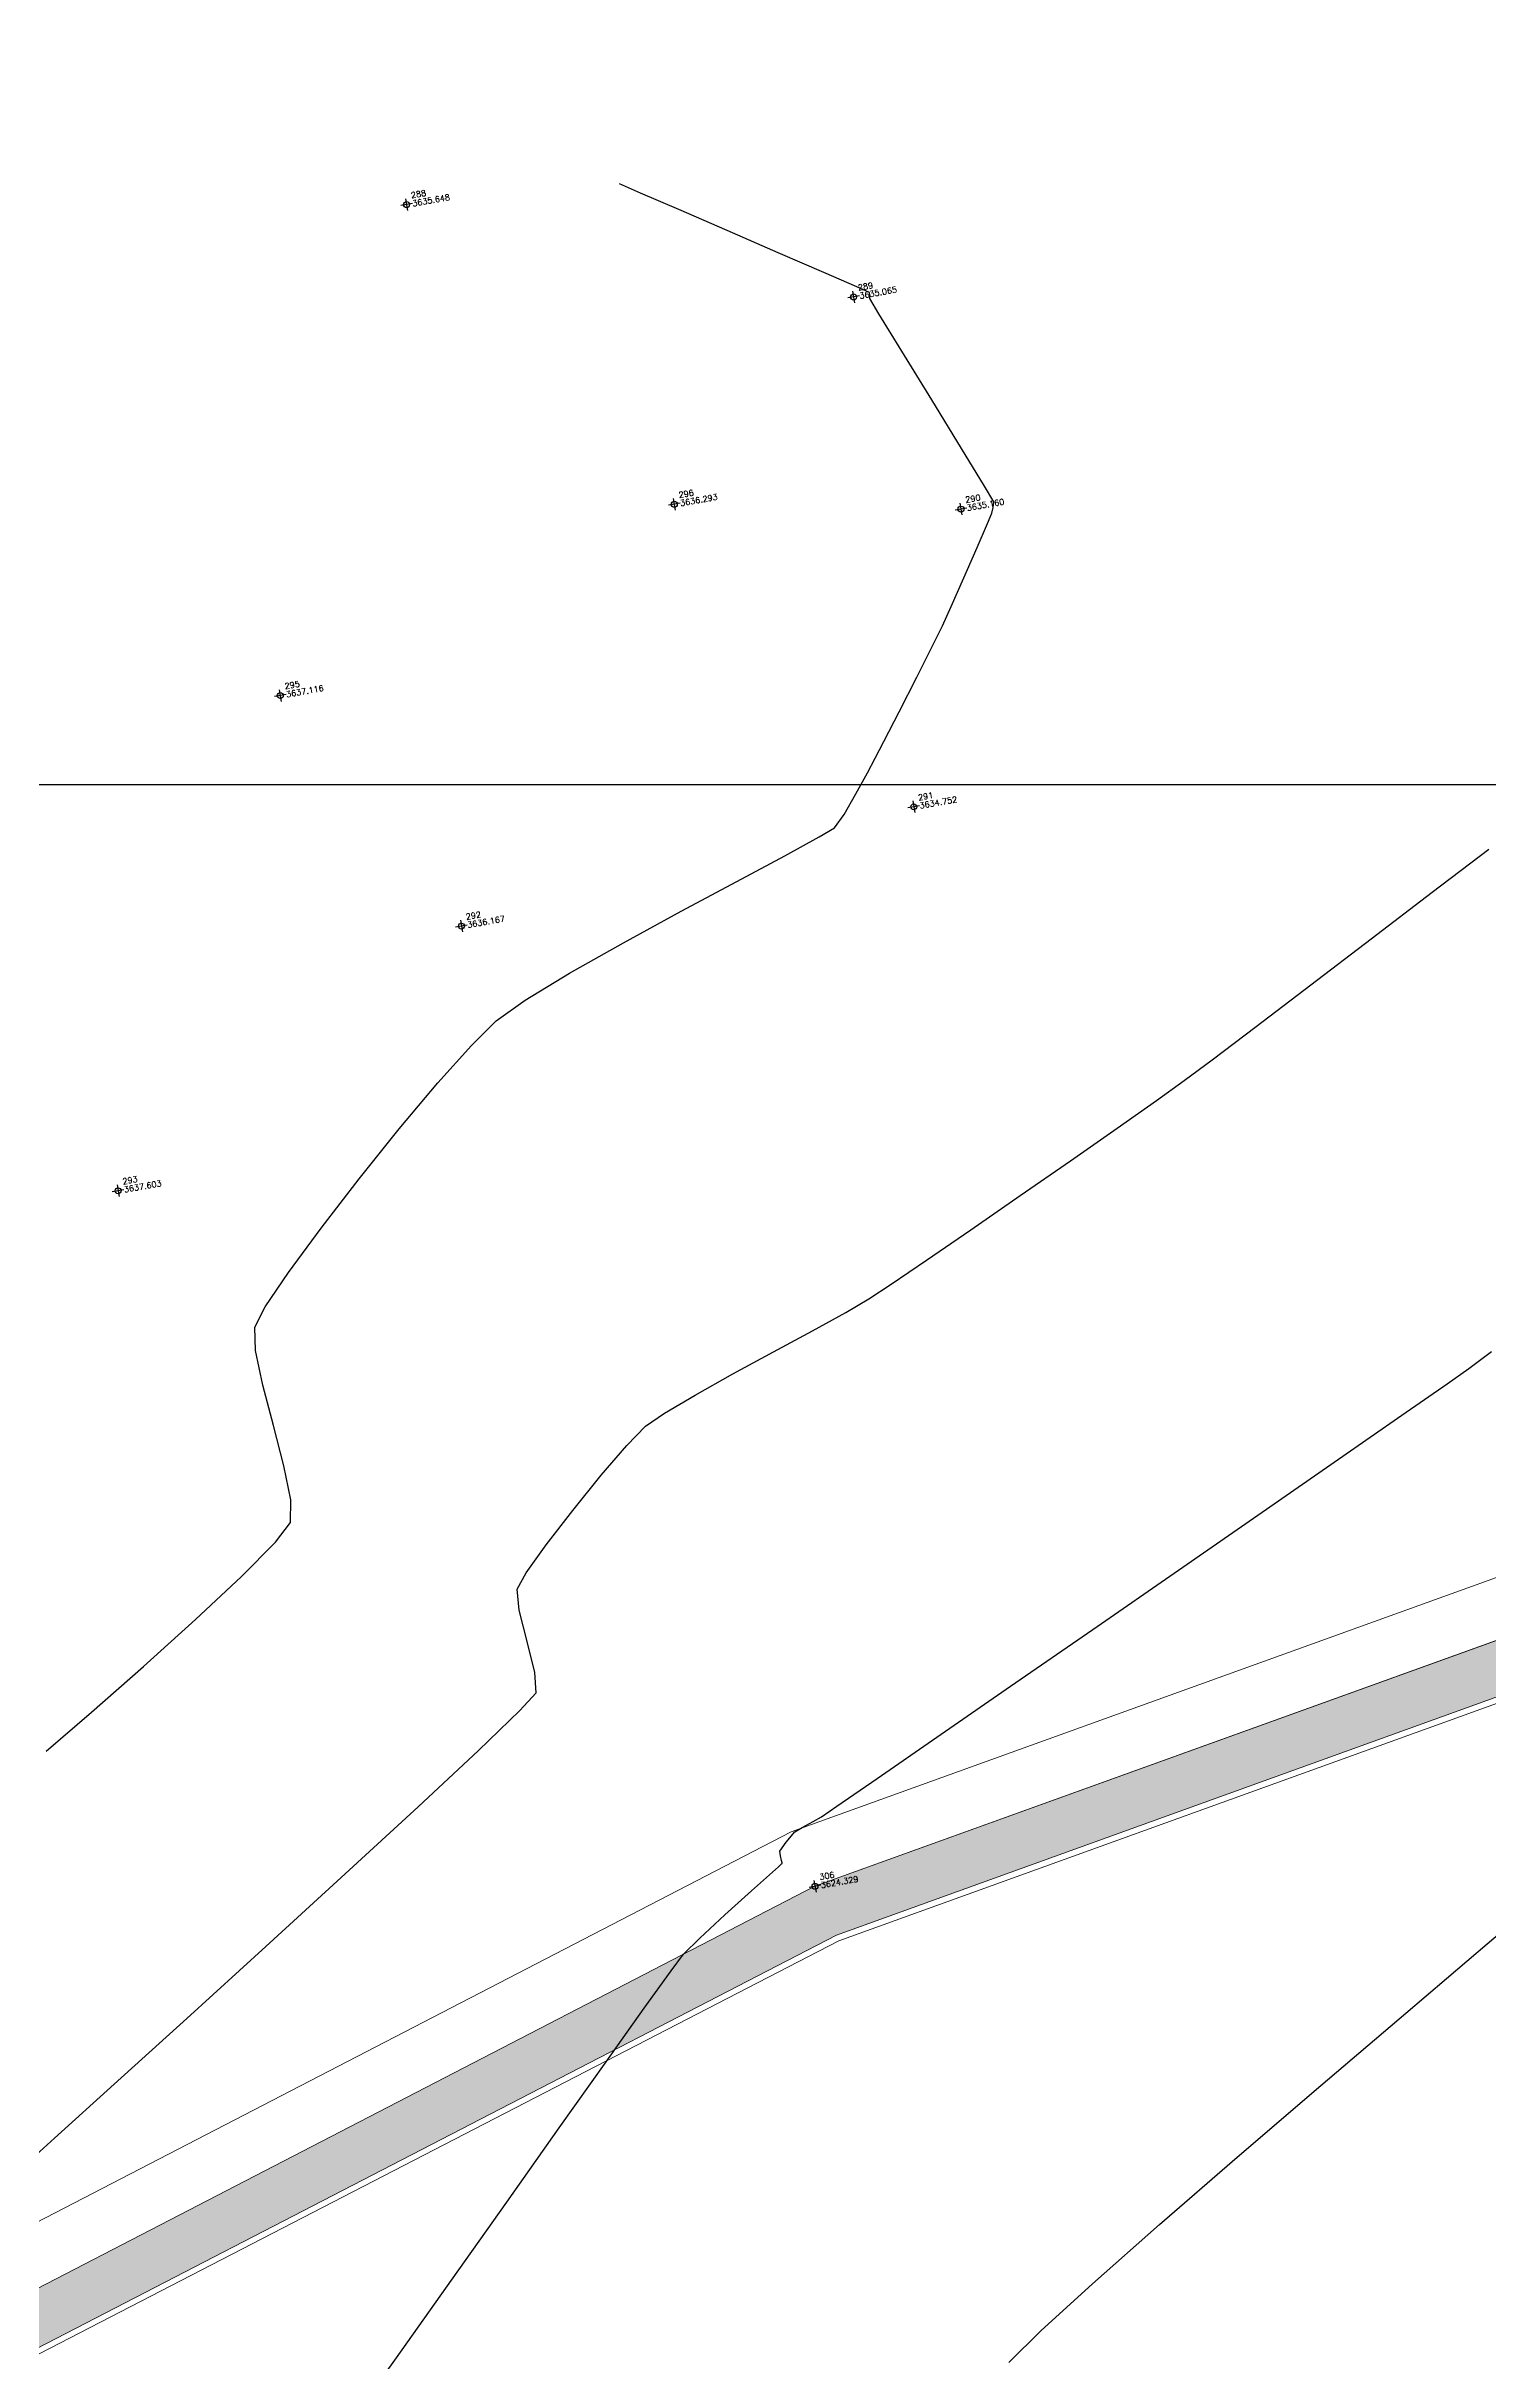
# Model space of a CAD drawing. Header units: millimetres. Extents: x 736950 to 738835, y 8500595 to 8502131.
# Drawn here: x 737823.73 to 737848.1, y 8501273.35 to 8501312.47 of the extents above; entities that cross this region are included whole.
import ezdxf

# ---------------------------------------------------------------- set-up
doc = ezdxf.new("R2010")
doc.units = ezdxf.units.MM
for name, color, linetype, lineweight in [('camino', 22, 'Continuous', 5), ('CAMINO ACTUAL', 1, 'Continuous', 13), ('CONT-MJR', 80, 'Continuous', 30), ('pista', 251, 'Continuous', 5)]:
    doc.layers.add(name, color=color, linetype=linetype, lineweight=lineweight)
doc.layers.add('Cuadricula Coordenadas', color=5, linetype='Continuous')
doc.styles.add('5mm', font='arial.ttf', dxfattribs={"height": 3})

msp = doc.modelspace()

# ---------------------------------------------------------------- hatches: boundary and pattern name
at = {"layer": 'pista'}
h = msp.add_hatch(dxfattribs=at)
h.set_pattern_fill('HONEY', color=256, scale=3, angle=9.94991650582834, style=0)
h.set_pattern_definition([(9.94991650582834, (1479841.21072825, -18.49207214638591), (0.4979252195647159, 0.4170677100899267), [0.375, -0.75]), (129.9499165058283, (1479841.21072825, -18.49207214638591), (-0.6101538418184378, 0.222682034283025), [0.3749999999999999, -0.7499999999999998]), (69.94991650582834, (1479841.21072825, -18.49207214638591), (-0.112228622253722, 0.6397497443729518), [-0.75, 0.375])])
h.paths.add_polyline_path([(737744.7999806425, 8501250.923935566), (737743.4751223363, 8501250.754223157), (737756.465848178, 8501242.026572531), (737763.5739612179, 8501242.006896213), (737770.002546867, 8501243.455222024), (737769.8468594846, 8501244.342704736), (737763.4750639071, 8501242.907173423), (737756.7405500773, 8501242.925815564)])
h.paths.add_polyline_path([(737794.2809870465, 8501256.017245878), (737809.7820272583, 8501263.709828075), (737823.391616501, 8501273.483615467), (737837.0791595323, 8501280.557800073), (737851.5530432165, 8501285.77819753), (737870.8510758049, 8501293.050216693, -0.9976846880626209), (737871.0089264096, 8501292.63424804), (737865.2748787645, 8501289.581801567, 0.7845063948290762), (737866.1540430214, 8501286.121818589), (737883.2588851704, 8501291.348365877), (737897.4188924351, 8501296.516943583), (737903.2981396064, 8501301.44146652, -0.5512150924587264), (737904.1219025984, 8501301.177325813), (737906.855912117, 8501297.98174819, 0.5618964424650519), (737910.2738656431, 8501298.536066804), (737914.22079628, 8501308.558674501), (737925.6412323939, 8501300.72656757, 0.340189525830376), (737928.7023693406, 8501300.894137181), (737936.9171069289, 8501306.117412793, -0.358727273887905), (737938.1716059428, 8501305.962964654), (737943.1732157968, 8501301.051021611, 0.3417074120720416), (737946.0555081918, 8501300.709858142), (737955.8779356404, 8501307.072689936), (737971.8320576148, 8501314.464803053), (737988.5677626224, 8501323.411181662), (738023.1375471824, 8501336.282937778), (738044.4246208373, 8501357.728329657), (738061.4456776979, 8501362.208386911), (738078.9085143938, 8501363.070318012), (738112.0997810266, 8501372.051506756), (738118.6561313582, 8501373.365123207), (738128.3493353954, 8501376.976906104), (738155.2251721952, 8501366.826195797), (738176.6167526407, 8501363.543890122), (738193.8053773039, 8501353.328603027), (738204.7313956148, 8501340.877429372), (738207.705198212, 8501335.751671141), (738214.35685511, 8501331.742925933), (738229.9282901662, 8501313.374534177), (738233.5603594936, 8501308.186787868), (738234.53883727, 8501308.358438132), (738230.6417003467, 8501313.924784988), (738214.9478837823, 8501332.43754055), (738208.3676942562, 8501336.403214611), (738205.4657963786, 8501341.405035153), (738194.387784551, 8501354.029418997), (738176.9261677533, 8501364.406946706), (738155.4549153853, 8501367.70147717), (738128.3514754312, 8501377.93815071), (738118.4090486554, 8501374.233504975), (738111.8936108743, 8501372.928085677), (738078.7671659255, 8501363.964436961), (738061.3074614278, 8501363.102660457), (738043.958527311, 8501358.536303693), (738022.6381405202, 8501337.057350922), (737988.196920163, 8501324.233464561), (737971.4304040315, 8501315.270615296), (737955.4419368334, 8501307.862588815), (737945.5806043665, 8501301.47455489, -0.3391433520832071), (737943.8038299843, 8501301.693147572), (737938.8116631231, 8501306.59581691, 0.3560082385246841), (737936.4342009705, 8501306.876887502), (737928.158540546, 8501301.61487459, -0.3502196171718997), (737926.1502499409, 8501301.468794718), (737914.5128481541, 8501309.44969617, 0.4302069892023044), (737913.4330382891, 8501309.014522241), (737909.4507249827, 8501298.90206584, -0.5704007069138802), (737907.5397775185, 8501298.566836312), (737904.9064502402, 8501301.644734057, 0.4931454261128044), (737902.7202336333, 8501302.131411942), (737896.9620044216, 8501297.308254998), (737882.9728831241, 8501292.20205278), (737866.0373022418, 8501287.027224885, -0.7384715771871906), (737865.6977918843, 8501288.787355538), (737871.5108758068, 8501291.881875956, 0.9119586051647783), (737870.5337161538, 8501293.892406015), (737851.2416702455, 8501286.62264278), (737836.7183275839, 8501281.384406622), (737822.9200107896, 8501274.252970394), (737809.3164408724, 8501264.483505804), (737793.8201376351, 8501256.79327439), (737778.9884914039, 8501246.402265295), (737769.846859484, 8501244.34270474), (737770.0025468671, 8501243.455222024), (737779.3594973255, 8501245.563292695)])
h.paths.add_polyline_path([(738260.5182952256, 8501271.251537092), (738234.538837269, 8501308.358438132), (738233.56035949, 8501308.186787868), (738259.6897886079, 8501270.86568047), (738269.3749442189, 8501234.589470252), (738274.5057655985, 8501215.583008338), (738279.7983711922, 8501189.602392923), (738280.7089290785, 8501189.641305126), (738275.382018582, 8501215.790318219), (738270.2441657205, 8501234.822827347)])

# ---------------------------------------------------------------- linework, layer by layer
at = {"linetype": 'Continuous', "extrusion": (-0.172787269436437, 0.9849591664230046, 0)}
for points, elevation in [([(-2195650.447162654, 0), (-2195650.247162654, 0)], 8245955.414062786), ([(-2195657.619162655, 0), (-2195657.419162654, 0)], 8245952.572062784), ([(-2195654.029162655, 0), (-2195653.829162655, 0)], 8245949.645062787), ([(-2195658.787162654, 0), (-2195658.587162655, 0)], 8245948.728062788), ([(-2195646.912162656, 0), (-2195646.712162655, 0)], 8245947.613062789), ([(-2195657.132162654, 0), (-2195656.932162655, 0)], 8245943.911062786), ([(-2195649.255162655, 0), (-2195649.055162654, 0)], 8245943.247062788), ([(-2195642.767162655, 0), (-2195642.567162655, 0)], 8245939.845062788), ([(-2195652.336162655, 0), (-2195652.136162654, 0)], 8245926.234062787)]:
    msp.add_lwpolyline(points, dxfattribs=dict(at, elevation=elevation))
at = {"linetype": 'Continuous', "extrusion": (0.9849591664230046, 0.172787269436437, 0)}
for points, elevation in [([(8245955.514062787, 0), (8245955.314062787, 0)], 2195650.347162655), ([(8245952.672062787, 0), (8245952.472062788, 0)], 2195657.519162655), ([(8245949.745062787, 0), (8245949.545062789, 0)], 2195653.929162655), ([(8245948.828062788, 0), (8245948.628062788, 0)], 2195658.687162655), ([(8245947.713062788, 0), (8245947.513062788, 0)], 2195646.812162654), ([(8245944.011062786, 0), (8245943.811062787, 0)], 2195657.032162655), ([(8245943.347062787, 0), (8245943.147062788, 0)], 2195649.155162655), ([(8245939.945062787, 0), (8245939.745062787, 0)], 2195642.667162655), ([(8245926.334062786, 0), (8245926.134062788, 0)], 2195652.236162655)]:
    msp.add_lwpolyline(points, dxfattribs=dict(at, elevation=elevation))
at = {"linetype": 'Continuous'}
for centre in [(737829.8158071957, 8501309.799119944), (737837.3709957572, 8501308.23909629), (737834.3407406872, 8501304.735814514), (737839.1856223269, 8501304.654728787), (737827.6818900311, 8501301.50465049), (737838.3878311837, 8501299.62421755), (737830.7440385766, 8501297.609159343), (737824.9414457956, 8501293.137284454), (737836.7183275832, 8501281.38440662)]:
    msp.add_circle(centre, 0.05, dxfattribs=at)
at = {"layer": 'camino'}
for p, q in [((737836.3174031858, 8501282.302858334), (737850.8957002355, 8501287.56091528)), ((737836.7183275832, 8501281.38440662), (737851.2416702405, 8501286.62264278)), ((737837.1192519807, 8501280.465954907), (737851.5876402454, 8501285.68437028)), ((737822.3960044481, 8501275.1078092), (737836.3174031858, 8501282.302858334)), ((737822.9200107896, 8501274.252970394), (737836.7183275832, 8501281.38440662)), ((737823.4440171311, 8501273.398131585), (737837.1192519807, 8501280.465954907))]:
    msp.add_line(p, q, dxfattribs=at)
at = {"layer": 'CAMINO ACTUAL'}
for points in [[(737744.7999806433, 8501250.923935566), (737756.7405500774, 8501242.925815562), (737763.4750639033, 8501242.907173423), (737778.9884914034, 8501246.402265295), (737793.8201376382, 8501256.793274388), (737809.3164408694, 8501264.4835058), (737822.9200107896, 8501274.252970394), (737836.7183275832, 8501281.38440662), (737851.2416702405, 8501286.62264278), (737870.5337161538, 8501293.892406015, -0.9119586051647784), (737871.5108758068, 8501291.881875956), (737865.6977918843, 8501288.787355538, 0.7384715771871907), (737866.0373022418, 8501287.027224885), (737882.9728831139, 8501292.202052778), (737896.9620044209, 8501297.308254996)], [(737743.4751223343, 8501250.754223157), (737756.4658481785, 8501242.02657253), (737763.5739612129, 8501242.00689621), (737779.3594973226, 8501245.563292693), (737794.2809870427, 8501256.017245876), (737809.7820272604, 8501263.709828077), (737823.3916164968, 8501273.483615467), (737837.0791595408, 8501280.557800079), (737851.5530432449, 8501285.77819753), (737870.8510758049, 8501293.050216693, -0.8808834008382581), (737871.0575678862, 8501292.660141705), (737865.2748787645, 8501289.581801567, 0.7845063945546641), (737866.1540430175, 8501286.121818589), (737883.2588851263, 8501291.348365862), (737897.4188924354, 8501296.516943585)]]:
    msp.add_lwpolyline(points, format="xyb", dxfattribs=at)
at = {"layer": 'CONT-MJR'}
for points, elevation in [([(737833.7679603429, 8501309.995389495), (737833.4159445163, 8501310.148079013)], 3635), ([(737835.2354383838, 8501309.358982204), (737834.4171176412, 8501309.713884644)], 3635), ([(737836.0949445448, 8501308.986099899), (737835.2354383838, 8501309.358982204)], 3635), ([(737836.8676580966, 8501308.650655465), (737836.0949445448, 8501308.986099899)], 3635), ([(737837.6407952667, 8501308.31375114), (737837.4256010127, 8501308.408066634)], 3635), ([(737837.6429461348, 8501308.262590358), (737837.6407952667, 8501308.31375114)], 3635), ([(737837.6442506541, 8501308.210457046), (737837.6429461348, 8501308.262590358)], 3635), ([(737837.7997259841, 8501307.95576813), (737837.6442506541, 8501308.210457046)], 3635), ([(737838.1872734948, 8501307.32272078), (737837.7997259841, 8501307.95576813)], 3635), ([(737839.7392176207, 8501304.779190496), (737839.5828652484, 8501305.039549857)], 3635), ([(737839.633535376, 8501304.41215254), (737839.7074156214, 8501304.585604316)], 3635), ([(737839.7074156214, 8501304.585604316), (737839.7268676405, 8501304.682637341)], 3635), ([(737839.7268676405, 8501304.682637341), (737839.7392176207, 8501304.779190496)], 3635), ([(737838.8727630744, 8501302.681979407), (737839.0195917144, 8501303.006175922)], 3635), ([(737838.7051448439, 8501302.34180913), (737838.8727630744, 8501302.681979407)], 3635), ([(737838.4380461944, 8501301.812239826), (737838.7051448439, 8501302.34180913)], 3635), ([(737838.1411318369, 8501301.22924269), (737838.4380461944, 8501301.812239826)], 3635), ([(737837.6034112179, 8501300.196697395), (737837.7365148414, 8501300.44684967)], 3635), ([(737837.2095138124, 8501299.49426403), (737837.4111739327, 8501299.840991285)], 3635), ([(737837.0481416836, 8501299.271048322), (737837.2095138124, 8501299.49426403)], 3635), ([(737836.207274405, 8501298.79736882), (737836.7905030313, 8501299.114416849)], 3635), ([(737836.7905030313, 8501299.114416849), (737837.0481416836, 8501299.271048322)], 3635), ([(737835.3960000166, 8501298.36425024), (737836.207274405, 8501298.79736882)], 3635), ([(737833.4794907938, 8501297.327185495), (737834.4542240755, 8501297.859407129)], 3635), ([(737846.1175165576, 8501297.393205684), (737847.1482683024, 8501298.180623136)], 3630), ([(737832.5693443811, 8501296.81193135), (737833.4794907938, 8501297.327185495)], 3635), ([(737830.9133628053, 8501295.593979655), (737831.3329890082, 8501296.009709582)], 3635), ([(737830.3468045455, 8501294.959129442), (737830.9133628053, 8501295.593979655)], 3635), ([(737842.9597954851, 8501294.999705337), (737843.4330776607, 8501295.351572214)], 3630), ([(737842.489686517, 8501294.663841177), (737842.9597954851, 8501294.999705337)], 3630), ([(737841.8248192709, 8501294.195468565), (737842.489686517, 8501294.663841177)], 3630), ([(737839.3547014042, 8501292.478489714), (737840.1880233607, 8501293.05447386)], 3630), ([(737827.8216018844, 8501291.758551005), (737828.3707128979, 8501292.504869727)], 3635), ([(737836.6751449457, 8501290.772093326), (737837.2368952705, 8501291.080914801)], 3630), ([(737827.3863376373, 8501289.852888286), (737827.2617637785, 8501290.439557431)], 3635), ([(737847.7703639944, 8501290.133846516), (737848.1536435571, 8501290.41925194)], 3625), ([(737834.6922234365, 8501289.685910517), (737835.3293965921, 8501290.041771905)], 3630), ([(737847.4028545923, 8501289.875604209), (737847.7703639944, 8501290.133846516)], 3625), ([(737833.856341351, 8501289.156882785), (737834.1767342108, 8501289.380007718)], 3630), ([(737845.5652026514, 8501288.599547602), (737846.6375440265, 8501289.343282752)], 3625), ([(737833.1036204762, 8501288.328680675), (737833.5397496558, 8501288.834150199)], 3630), ([(737833.5397496558, 8501288.834150199), (737833.856341351, 8501289.156882785)], 3630), ([(737844.2766008206, 8501287.707064217), (737845.5652026514, 8501288.599547602)], 3625), ([(737832.6241141486, 8501287.736779727), (737833.1036204762, 8501288.328680675)], 3630), ([(737827.8558162167, 8501287.532888858), (737827.8593253129, 8501287.912565773)], 3635), ([(737831.8396113917, 8501286.678905604), (737832.1773910085, 8501287.154752865)], 3630), ([(737831.0308543129, 8501283.680712776), (737831.7329752664, 8501284.353747983)], 3630), ([(737837.0866600914, 8501282.737716591), (737837.7666472222, 8501283.20671478)], 3625), ([(737828.7758378256, 8501281.592857992), (737830.0093735135, 8501282.728525227)], 3630), ([(737836.3796936936, 8501282.30405599), (737836.5025559139, 8501282.380221525)], 3625), ([(737836.5025559139, 8501282.380221525), (737836.6880422086, 8501282.481522743)], 3625), ([(737836.1230068209, 8501281.978513984), (737836.2327651145, 8501282.131473292)], 3625), ([(737836.1547496986, 8501281.820571586), (737836.1360436814, 8501281.90208903)], 3625), ([(737836.1614409868, 8501281.781060996), (737836.1547496986, 8501281.820571586)], 3625), ([(737835.6482012669, 8501281.3083882), (737835.951332863, 8501281.579334628)], 3625), ([(737835.951332863, 8501281.579334628), (737836.1030842374, 8501281.715906037)], 3625), ([(737836.1030842374, 8501281.715906037), (737836.1537574492, 8501281.763055425)], 3625), ([(737836.1537574492, 8501281.763055425), (737836.1610466151, 8501281.771027522)], 3625), ([(737836.1610466151, 8501281.771027522), (737836.1614409868, 8501281.781060996)], 3625), ([(737835.1942663826, 8501280.899902435), (737835.6482012669, 8501281.3083882)], 3625), ([(737826.1018216175, 8501279.153775088), (737827.4375522078, 8501280.369383726)], 3630), ([(737834.2855341219, 8501279.955374088), (737834.4953574255, 8501280.235500552)], 3625), ([(737834.4953574255, 8501280.235500552), (737834.7697194198, 8501280.508479763)], 3625), ([(737846.7022735778, 8501279.242707457), (737848.0804261753, 8501280.413896147)], 3620), ([(737843.8553139044, 8501276.807193764), (737845.267762682, 8501278.019353464)], 3620), ([(737823.1830095919, 8501276.51086949), (737823.8672453519, 8501277.128845312)], 3630), ([(737831.5096156988, 8501276.050257955), (737832.3963669036, 8501277.302402643)], 3625), ([(737842.5433476609, 8501275.669587951), (737843.8553139044, 8501276.807193764)], 3620), ([(737829.6437366396, 8501273.419714924), (737830.5757852475, 8501274.732391065)], 3625), ([(737828.7623309674, 8501272.183142468), (737829.6437366396, 8501273.419714924)], 3625)]:
    msp.add_lwpolyline(points, dxfattribs=dict(at, elevation=elevation))
at = {"layer": 'CONT-MJR', "extrusion": (-0.3978493868551102, -0.917450742753535, 0), "elevation": -8093079.881832167}
msp.add_lwpolyline([(-2705314.123120699, 3635), (-2705314.830687075, 3635)], dxfattribs=at)
at = {"layer": 'CONT-MJR', "extrusion": (-0.3987329594693936, -0.9170670788076406, 0), "elevation": -8090470.168145672}
msp.add_lwpolyline([(-2713105.448379579, 3635.000000000006), (-2713106.05677882, 3635.000000000006)], dxfattribs=at)
at = {"layer": 'CONT-MJR', "extrusion": (0.8528881770339357, 0.5220936290319298, 0), "elevation": 5067771.85812473}
msp.add_lwpolyline([(6865442.923334099, 3635.000000000006), (6865443.888048617, 3635.000000000006)], dxfattribs=at)
at = {"layer": 'CONT-MJR', "extrusion": (0.8531273000129573, 0.5217027985094593, 0), "elevation": 5064625.722249494}
msp.add_lwpolyline([(6867763.185177563, 3635), (6867764.150951015, 3635)], dxfattribs=at)
at = {"layer": 'CONT-MJR', "extrusion": (0.8537993350702722, 0.52060224301626, 0), "elevation": 5055765.417393964}
msp.add_lwpolyline([(6874287.648171389, 3635), (6874288.393603707, 3635)], dxfattribs=at)
at = {"layer": 'CONT-MJR', "extrusion": (0.9177578921651806, -0.3971403421569321, 0), "elevation": -2699052.796193142}
msp.add_lwpolyline([(8095164.656831305, 3635.000000000013), (8095165.102470856, 3635.000000000013)], dxfattribs=at)
at = {"layer": 'CONT-MJR', "extrusion": (0.9166603963283751, -0.3996670086498336, 0), "elevation": -2721342.5318957}
msp.add_lwpolyline([(8087698.226080435, 3635), (8087698.785312425, 3635)], dxfattribs=at)
at = {"layer": 'CONT-MJR', "extrusion": (0.9150804950610506, -0.403271233239891, 0), "elevation": -2753148.85212321}
msp.add_lwpolyline([(8076925.814918724, 3635), (8076926.344229081, 3635)], dxfattribs=at)
at = {"layer": 'CONT-MJR', "extrusion": (0.8895124270867957, -0.456910978263992, 0), "elevation": -3228021.66545477}
msp.add_lwpolyline([(7899138.87406882, 3635.000000000013), (7899139.436684666, 3635.000000000013)], dxfattribs=at)
at = {"layer": 'CONT-MJR', "extrusion": (0.886000449835177, -0.4636843785290421, 0), "elevation": -3288195.647928639}
msp.add_lwpolyline([(7874279.852403962, 3635), (7874280.17061964, 3635)], dxfattribs=at)
at = {"layer": 'CONT-MJR', "extrusion": (0.8797440537717658, -0.4754475784492129, 0), "elevation": -3392814.347939366}
msp.add_lwpolyline([(7829770.994874826, 3635), (7829771.399203912, 3635)], dxfattribs=at)
at = {"layer": 'CONT-MJR', "extrusion": (0.6068991171402958, -0.7947788759235676, 0), "elevation": -6308853.429018212}
msp.add_lwpolyline([(5745855.687470675, 3630), (5745856.890226761, 3630)], dxfattribs=at)
at = {"layer": 'CONT-MJR', "extrusion": (0.4724542942176049, -0.8813551723768034, 0), "elevation": -7144069.783984454}
msp.add_lwpolyline([(4666768.892688035, 3635), (4666769.961242429, 3635)], dxfattribs=at)
at = {"layer": 'CONT-MJR', "extrusion": (0.6066716384865841, -0.794952528806597, 0), "elevation": -6310497.547801054}
msp.add_lwpolyline([(5744047.372817092, 3630), (5744048.655787735, 3630)], dxfattribs=at)
at = {"layer": 'CONT-MJR', "extrusion": (0.5188014867636468, -0.8548947404984018, 0), "elevation": -6884925.297977436}
msp.add_lwpolyline([(5041253.733370516, 3635.000000000003), (5041254.608349968, 3635.000000000003)], dxfattribs=at)
at = {"layer": 'CONT-MJR', "extrusion": (0.5806494294109417, -0.8141536956402937, 0), "elevation": -6492940.221535563}
msp.add_lwpolyline([(5536980.783803592, 3635.000000000013), (5536981.38361668, 3635.000000000013)], dxfattribs=at)
at = {"layer": 'CONT-MJR', "extrusion": (0.6056087097448618, -0.7957625843687071, 0), "elevation": -6318168.347170264}
msp.add_lwpolyline([(5735607.63546717, 3630.000000000003), (5735608.795828544, 3630.000000000003)], dxfattribs=at)
at = {"layer": 'CONT-MJR', "extrusion": (0.6032266010297231, -0.7975698513673443, 0), "elevation": -6335290.083755811}
msp.add_lwpolyline([(5716689.176530813, 3630.00000000001), (5716690.105811143, 3630.00000000001)], dxfattribs=at)
at = {"layer": 'CONT-MJR', "extrusion": (0.7657540428717794, -0.6431335365423927, 0), "elevation": -4902471.321235868}
msp.add_lwpolyline([(6984423.40960866, 3635.00000000001), (6984424.424907558, 3635.00000000001)], dxfattribs=at)
at = {"layer": 'CONT-MJR', "extrusion": (0.7790635223693255, -0.6269449960829893, 0), "elevation": -4755027.647236033}
msp.add_lwpolyline([(7085625.741549493, 3635), (7085626.82437133, 3635)], dxfattribs=at)
at = {"layer": 'CONT-MJR', "extrusion": (0.5730005341495465, -0.8195549938011081, 0), "elevation": -6544494.351929321}
msp.add_lwpolyline([(5475947.102801025, 3630.000000000003), (5475948.067131883, 3630.000000000003)], dxfattribs=at)
at = {"layer": 'CONT-MJR', "extrusion": (0.5707907664606616, -0.8210955492043851, 0), "elevation": -6559221.52306331}
msp.add_lwpolyline([(5458296.872879944, 3630.000000000004), (5458297.903787664, 3630.000000000004)], dxfattribs=at)
at = {"layer": 'CONT-MJR', "extrusion": (0.7910965781627579, -0.6116912652794507, 0), "elevation": -4616472.869472093}
msp.add_lwpolyline([(7176666.580203587, 3635), (7176667.63342959, 3635)], dxfattribs=at)
at = {"layer": 'CONT-MJR', "extrusion": (0.5657797529024442, -0.824556408746939, 0), "elevation": -6592340.627986184}
msp.add_lwpolyline([(5418248.415744833, 3630), (5418249.326376066, 3630)], dxfattribs=at)
at = {"layer": 'CONT-MJR', "extrusion": (0.5611158770386548, -0.8277372605695247, 0), "elevation": -6622823.165677689}
msp.add_lwpolyline([(5380945.676823628, 3630), (5380946.40061408, 3630)], dxfattribs=at)
at = {"layer": 'CONT-MJR', "extrusion": (0.8288646513057986, -0.5594491843015923, 0), "elevation": -4144481.339755448}
msp.add_lwpolyline([(7459196.698759867, 3635.000000000003), (7459197.402050431, 3635.000000000003)], dxfattribs=at)
at = {"layer": 'CONT-MJR', "extrusion": (0.888381563934702, -0.4591058667245859, 0), "elevation": -3247520.368929571}
msp.add_lwpolyline([(7891130.864806024, 3635.000000000013), (7891131.250952483, 3635.000000000013)], dxfattribs=at)
at = {"layer": 'CONT-MJR', "extrusion": (0.504083688214944, -0.8636548125701723, 0), "elevation": -6970249.239415464}
msp.add_lwpolyline([(4922598.843194425, 3630.000000000013), (4922599.294514215, 3630.000000000013)], dxfattribs=at)
at = {"layer": 'CONT-MJR', "extrusion": (0.5496321565886212, -0.8354067826177506, 0), "elevation": -6696497.134097285}
msp.add_lwpolyline([(5288977.633432622, 3630.000000000003), (5288978.085962442, 3630.000000000003)], dxfattribs=at)
at = {"layer": 'CONT-MJR', "extrusion": (0.9996156737862322, 0.02772191769876783, 0), "elevation": 973215.7693045835}
msp.add_lwpolyline([(8477569.184164142, 3635.000000000013), (8477569.577330735, 3635.000000000013)], dxfattribs=at)
at = {"layer": 'CONT-MJR', "extrusion": (0.4779845668115055, -0.8783682336526165, 0), "elevation": -7114589.217459911}
msp.add_lwpolyline([(4711576.552963891, 3630), (4711577.333325272, 3630)], dxfattribs=at)
at = {"layer": 'CONT-MJR', "extrusion": (0.4759290840220003, -0.8794836593035599, 0), "elevation": -7125588.384084657}
msp.add_lwpolyline([(4694926.078406268, 3630.000000000006), (4694926.829191911, 3630.000000000006)], dxfattribs=at)
at = {"layer": 'CONT-MJR', "extrusion": (0.966915995737754, 0.2550949963963781, 0), "elevation": 2882053.606330346}
msp.add_lwpolyline([(8031816.363198821, 3635.000000000006), (8031817.0687018, 3635.000000000006)], dxfattribs=at)
at = {"layer": 'CONT-MJR', "extrusion": (0.5103303761861825, -0.8599784341142919, 0), "elevation": -6934386.335995705}
msp.add_lwpolyline([(4972987.68731083, 3630.000000000003), (4972988.286731938, 3630.000000000003)], dxfattribs=at)
at = {"layer": 'CONT-MJR', "extrusion": (0.5710149690269624, -0.8209396476886331, 0), "elevation": -6557724.003489818}
msp.add_lwpolyline([(5460091.029717479, 3625), (5460091.961954786, 3625)], dxfattribs=at)
at = {"layer": 'CONT-MJR', "extrusion": (0.9676766611965526, 0.2521941303351296, 0), "elevation": 2857953.745042365}
msp.add_lwpolyline([(8040422.636980826, 3635), (8040423.3391724, 3635)], dxfattribs=at)
at = {"layer": 'CONT-MJR', "extrusion": (0.9805168860526543, 0.1964348140366328, 0), "elevation": 2393401.585245285}
msp.add_lwpolyline([(8190721.273128453, 3635.000000000006), (8190721.863292685, 3635.000000000006)], dxfattribs=at)
at = {"layer": 'CONT-MJR', "extrusion": (-0.7932755139883237, 0.6088628407996015, 0), "elevation": 4590813.647739019}
msp.add_lwpolyline([(-7193101.53280856, 3630), (-7193102.26650934, 3630)], dxfattribs=at)
at = {"layer": 'CONT-MJR', "extrusion": (0.569044646094851, -0.8223066281812316, 0), "elevation": -6570798.894343108}
msp.add_lwpolyline([(5444344.7741663, 3625.00000000001), (5444346.493831304, 3625.00000000001)], dxfattribs=at)
at = {"layer": 'CONT-MJR', "extrusion": (-0.7952361825093506, 0.606299772412917, 0), "elevation": 4567581.288998935}
msp.add_lwpolyline([(-7207875.883661425, 3635), (-7207876.305130155, 3635)], dxfattribs=at)
at = {"layer": 'CONT-MJR', "extrusion": (-0.7099170045170318, 0.7042853446562443, 0), "elevation": 5463535.624228487}
msp.add_lwpolyline([(-6554848.696577228, 3635), (-6554849.507705525, 3635)], dxfattribs=at)
at = {"layer": 'CONT-MJR', "extrusion": (0.6827354968062039, -0.7306656153130419, 0), "elevation": -5707857.117323309}
msp.add_lwpolyline([(6343233.917982022, 3635.000000000013), (6343234.98543572, 3635.000000000013)], dxfattribs=at)
at = {"layer": 'CONT-MJR', "extrusion": (0.8730596656953229, -0.4876133920802128, 0), "elevation": -3501170.015317006}
msp.add_lwpolyline([(7781906.878854914, 3630.000000000013), (7781907.191963127, 3630.000000000013)], dxfattribs=at)
at = {"layer": 'CONT-MJR', "extrusion": (-0.5688108112488598, 0.8224683951413659, 0), "elevation": 6572346.655026529}
msp.add_lwpolyline([(-5442474.474149486, 3625), (-5442476.23569034, 3625)], dxfattribs=at)
at = {"layer": 'CONT-MJR', "extrusion": (0.9956386240765809, 0.09329378461019233, 0), "elevation": 1527730.908409025}
msp.add_lwpolyline([(8395373.632510845, 3630), (8395373.98921668, 3630)], dxfattribs=at)
at = {"layer": 'CONT-MJR', "extrusion": (0.6692425208708153, -0.7430440419372708, 0), "elevation": -5823045.132785727}
msp.add_lwpolyline([(6237658.213629104, 3635.00000000001), (6237659.400092028, 3635.00000000001)], dxfattribs=at)
at = {"layer": 'CONT-MJR', "extrusion": (0.9691167956911448, 0.2466021822882519, 0), "elevation": 2811480.80473682}
msp.add_lwpolyline([(8056787.639195745, 3630.00000000001), (8056788.184044746, 3630.00000000001)], dxfattribs=at)
at = {"layer": 'CONT-MJR', "extrusion": (0.5686173789405201, -0.8226021373463682, 0), "elevation": -6573626.35809279}
msp.add_lwpolyline([(5440927.038248884, 3625.000000000013), (5440928.731365165, 3625.000000000013)], dxfattribs=at)
at = {"layer": 'CONT-MJR', "extrusion": (0.9702697767774788, 0.2420259495842986, 0), "elevation": 2773427.65007692}
msp.add_lwpolyline([(8069965.409961581, 3630.000000000003), (8069965.950875487, 3630.000000000003)], dxfattribs=at)
at = {"layer": 'CONT-MJR', "extrusion": (0.6608752258589498, -0.7504957933565533, 0), "elevation": -5892568.198605278}
msp.add_lwpolyline([(6172022.376968514, 3635.000000000003), (6172023.544454433, 3635.000000000003)], dxfattribs=at)
at = {"layer": 'CONT-MJR', "extrusion": (0.9978038039666993, 0.06623872575453692, 0), "elevation": 1299325.847323569}
msp.add_lwpolyline([(8433741.112268195, 3630.000000000003), (8433741.45860925, 3630.000000000003)], dxfattribs=at)
at = {"layer": 'CONT-MJR', "extrusion": (-0.7345760457168616, 0.6785263687278331, 0), "elevation": 5226352.085257975}
msp.add_lwpolyline([(-6745478.130598695, 3630.00000000001), (-6745478.536561033, 3630.00000000001)], dxfattribs=at)
at = {"layer": 'CONT-MJR', "extrusion": (0.5684275786339382, -0.82273330298971, 0), "elevation": -6574881.476840238}
msp.add_lwpolyline([(5439408.756664152, 3625), (5439410.2710554, 3625)], dxfattribs=at)
at = {"layer": 'CONT-MJR', "extrusion": (0.6546286834671476, -0.7559505848810947, 0), "elevation": -5943549.784265123}
msp.add_lwpolyline([(6122942.412497703, 3635), (6122943.422813594, 3635)], dxfattribs=at)
at = {"layer": 'CONT-MJR', "extrusion": (0.5681917447949947, -0.8228961909905887, 0), "elevation": -6576440.241330925}
msp.add_lwpolyline([(5437522.825962665, 3625.000000000009), (5437524.051328401, 3625.000000000009)], dxfattribs=at)
at = {"layer": 'CONT-MJR', "extrusion": (-0.6818609540283578, 0.7314818106908317, 0), "elevation": 5715436.209354153}
msp.add_lwpolyline([(-6336401.982975582, 3630), (-6336403.37942972, 3630)], dxfattribs=at)
at = {"layer": 'CONT-MJR', "extrusion": (-0.565992896518875, 0.8244101170474403, 0), "elevation": 6590932.947016531}
msp.add_lwpolyline([(-5419945.683407262, 3625), (-5419945.999821515, 3625)], dxfattribs=at)
at = {"layer": 'CONT-MJR', "extrusion": (0.7614311815815596, -0.6482457525624908, 0), "elevation": -4949108.518534937}
msp.add_lwpolyline([(6951440.502302608, 3625), (6951440.728958284, 3625)], dxfattribs=at)
at = {"layer": 'CONT-MJR', "extrusion": (0.4884031310509651, -0.8726181189842519, 0), "elevation": -7058011.379336066}
msp.add_lwpolyline([(4795902.644761393, 3625.00000000001), (4795902.802634317, 3625.00000000001)], dxfattribs=at)
at = {"layer": 'CONT-MJR', "extrusion": (0.9857606004493475, 0.1681548054672893, 0), "elevation": 2156861.196968015}
msp.add_lwpolyline([(8256158.060469295, 3625.00000000001), (8256158.137998217, 3625.00000000001)], dxfattribs=at)
at = {"layer": 'CONT-MJR', "extrusion": (0.6747388124873357, -0.738056593306489, 0), "elevation": -5776585.219136133}
msp.add_lwpolyline([(6280702.226067714, 3630), (6280704.039323812, 3630)], dxfattribs=at)
at = {"layer": 'CONT-MJR', "extrusion": (-0.6472197714218639, 0.7623034615431248, 0), "elevation": 6003005.621104317}
msp.add_lwpolyline([(-6064660.912076862, 3620.000000000003), (-6064662.543151549, 3620.000000000003)], dxfattribs=at)
at = {"layer": 'CONT-MJR', "extrusion": (0.6778434807652023, -0.7352062401694609, 0), "elevation": -5750057.990729129}
msp.add_lwpolyline([(6304998.297741011, 3625.00000000001), (6304998.875193891, 3625.00000000001)], dxfattribs=at)
at = {"layer": 'CONT-MJR', "extrusion": (0.8120804908815394, -0.5835454363882884, 0), "elevation": -4361702.292632004}
msp.add_lwpolyline([(7334282.65424583, 3625), (7334283.429415829, 3625)], dxfattribs=at)
at = {"layer": 'CONT-MJR', "extrusion": (0.6718925796224926, -0.740648608618306, 0), "elevation": -5800720.693853597}
msp.add_lwpolyline([(6258414.601306138, 3630), (6258416.256437317, 3630)], dxfattribs=at)
at = {"layer": 'CONT-MJR', "extrusion": (-0.8148078256064913, 0.5797311509056777, 0), "elevation": 4327263.666481212}
msp.add_lwpolyline([(-7354653.065353402, 3625), (-7354654.1796793, 3625)], dxfattribs=at)
at = {"layer": 'CONT-MJR', "extrusion": (-0.6488853748866015, 0.7608861743114241, 0), "elevation": 5989727.90572317}
msp.add_lwpolyline([(-6077771.237625139, 3620.00000000001), (-6077773.12294116, 3620.00000000001)], dxfattribs=at)
at = {"layer": 'CONT-MJR', "extrusion": (0.8157973495695695, -0.5783378635670205, 0), "elevation": -4314688.839279667}
msp.add_lwpolyline([(7362035.90304139, 3625), (7362037.270426987, 3625)], dxfattribs=at)
at = {"layer": 'CONT-MJR', "extrusion": (0.6710026303780315, -0.7414549683060753, 0), "elevation": -5808232.408451851}
msp.add_lwpolyline([(6251442.487131681, 3630.000000000013), (6251443.847572576, 3630.000000000013)], dxfattribs=at)
at = {"layer": 'CONT-MJR', "extrusion": (0.8159247698356465, -0.5781580838911164, 0), "elevation": -4313066.467185902}
msp.add_lwpolyline([(7362983.341268057, 3625), (7362984.956449922, 3625)], dxfattribs=at)
at = {"layer": 'CONT-MJR', "extrusion": (0.661595811862272, -0.7498606415370134, 0), "elevation": -5886618.490987605}
msp.add_lwpolyline([(6177685.950362174, 3620.00000000001), (6177687.461394001, 3620.00000000001)], dxfattribs=at)
at = {"layer": 'CONT-MJR', "extrusion": (0.6737310444181609, -0.7389766436006041, 0), "elevation": -5785136.757920453}
msp.add_lwpolyline([(6272819.046044733, 3620.00000000001), (6272820.23111592, 3620.00000000001)], dxfattribs=at)
at = {"layer": 'CONT-MJR', "extrusion": (0.7030058995005787, -0.7111840164594411, 0), "elevation": -5527263.848262879}
msp.add_lwpolyline([(6501185.320490193, 3620.00000000001), (6501186.079781926, 3620.00000000001)], dxfattribs=at)
at = {"layer": 'Cuadricula Coordenadas', "color": 8}
msp.add_line((736950.2264744169, 8501300), (738552.8979275209, 8501300), dxfattribs=at)

# ---------------------------------------------------------------- texts
at = {"color": 2, "char_height": 0.1, "attachment_point": 1, "rotation": 9.94991650582834, "style": '5mm'}
for s, insert, width in [('\\Ftxt.shx;\\W1.0000000000;\\T1.0000000000;\\o\\l288', (737829.8814735312, 8501310.003540913), 0.4), ('\\Ftxt.shx;\\W1.0000000000;\\T1.0000000000;\\o\\l289', (737837.4366620927, 8501308.443517258), 0.4), ('\\Ftxt.shx;\\W1.0000000000;\\T1.0000000000;\\o\\l296', (737834.4064070227, 8501304.94023548), 0.4), ('\\Ftxt.shx;\\W1.0000000000;\\T1.0000000000;\\o\\l290', (737839.2512886624, 8501304.859149754), 0.3833333333333333), ('\\Ftxt.shx;\\W1.0000000000;\\T1.0000000000;\\o\\l295', (737827.7475563666, 8501301.70907146), 0.4), ('\\Ftxt.shx;\\W1.0000000000;\\T1.0000000000;\\o\\l291', (737838.4534975193, 8501299.828638516), 0.3666666666666667), ('\\Ftxt.shx;\\W1.0000000000;\\T1.0000000000;\\o\\l292', (737830.8097049121, 8501297.81358031), 0.4), ('\\Ftxt.shx;\\W1.0000000000;\\T1.0000000000;\\o\\l293', (737825.0071121311, 8501293.341705421), 0.4), ('\\Ftxt.shx;\\W1.0000000000;\\T1.0000000000;\\o\\l306', (737836.7839939187, 8501281.58882759), 0.3833333333333333)]:
    msp.add_mtext(s, dxfattribs=dict(at, insert=insert, width=width))
at = {"color": 1, "char_height": 0.1, "attachment_point": 1, "rotation": 9.94991650582834, "style": '5mm'}
for s, insert, width in [('\\Ftxt.shx;\\W1.0000000000;\\T1.0000000000;\\o\\l3635.648', (737829.9056637491, 8501309.865646629), 0.8333333333333334), ('\\Ftxt.shx;\\W1.0000000000;\\T1.0000000000;\\o\\l3635.065', (737837.4608523104, 8501308.305622974), 0.8166666666666668), ('\\Ftxt.shx;\\W1.0000000000;\\T1.0000000000;\\o\\l3636.293', (737834.4305972406, 8501304.802341197), 0.8333333333333334), ('\\Ftxt.shx;\\W1.0000000000;\\T1.0000000000;\\o\\l3635.160', (737839.2754788803, 8501304.72125547), 0.7833333333333333), ('\\Ftxt.shx;\\W1.0000000000;\\T1.0000000000;\\o\\l3637.116', (737827.7717465844, 8501301.571177175), 0.7666666666666666), ('\\Ftxt.shx;\\W1.0000000000;\\T1.0000000000;\\o\\l3634.752', (737838.4776877371, 8501299.690744232), 0.8333333333333334), ('\\Ftxt.shx;\\W1.0000000000;\\T1.0000000000;\\o\\l3636.167', (737830.83389513, 8501297.675686026), 0.7999999999999999), ('\\Ftxt.shx;\\W1.0000000000;\\T1.0000000000;\\o\\l3637.603', (737825.031302349, 8501293.203811137), 0.8166666666666668), ('\\Ftxt.shx;\\W1.0000000000;\\T1.0000000000;\\o\\l3624.329', (737836.8081841365, 8501281.450933306), 0.8333333333333334)]:
    msp.add_mtext(s, dxfattribs=dict(at, insert=insert, width=width))

doc.saveas('drawing.dxf')
